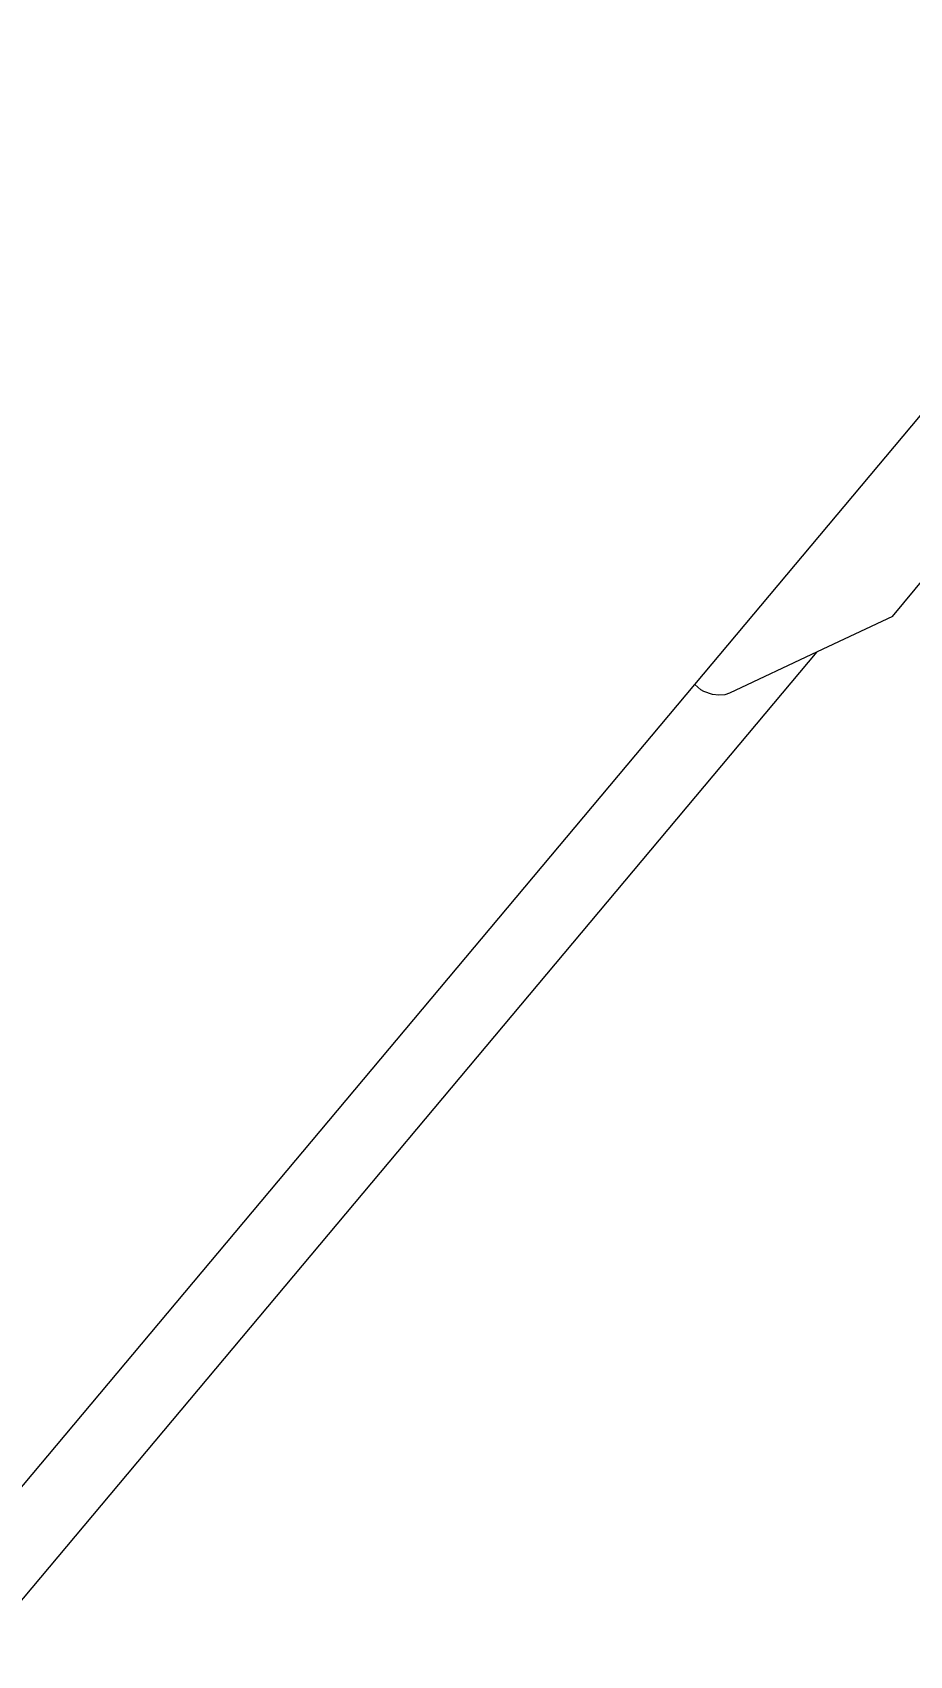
# Model space of a CAD drawing. Header units: metres. Extents: x 822482 to 822767, y 9662202 to 9662512.
# Drawn here: x 822662.1072 to 822662.169, y 9662367.8882 to 9662368.0026 of the extents above; entities that cross this region are included whole.
import ezdxf

# ---------------------------------------------------------------- set-up
doc = ezdxf.new("R2010")
doc.units = ezdxf.units.M
doc.layers.add('#ARQ_MOB', color=250, linetype='Continuous', lineweight=0)
doc.layers.add('ARQ_NE_MOBILIÁRIOS', color=251, linetype='Continuous', lineweight=0)
doc.styles.add('ROMANS', font='romans', dxfattribs={"height": 0.2})

# ---------------------------------------------------------------- blocks, each defined once
blk = doc.blocks.new('BEBEDOURO ACQUA GELATA')
at = {"layer": '#ARQ_MOB'}
for p, q in [((55930.381, -10071.754), (55930.381, -10065.754)), ((55930.381, -10071.754), (55930.381, -10065.754)), ((55930.381, -10071.754), (55930.381, -10065.754)), ((55930.381, -10071.754), (55930.381, -10065.754)), ((55930.381, -10071.754), (55930.381, -10065.754)), ((55930.381, -10071.754), (55930.381, -10065.754)), ((55930.381, -10071.754), (55930.381, -10065.754)), ((55930.381, -10071.754), (55930.381, -10065.754)), ((55931.139, -10070.491), (55931.139, -10070.115)), ((55931.139, -10070.491), (55931.139, -10070.115)), ((55931.139, -10070.491), (55931.139, -10070.115)), ((55931.139, -10070.491), (55931.139, -10070.115)), ((55931.139, -10070.491), (55931.139, -10070.115)), ((55931.139, -10070.491), (55931.139, -10070.115)), ((55931.139, -10070.491), (55931.139, -10070.115)), ((55931.139, -10070.491), (55931.139, -10070.115)), ((55931.139, -10070.491), (55930.894, -10071.023)), ((55931.139, -10070.491), (55930.894, -10071.023)), ((55931.139, -10070.491), (55930.894, -10071.023)), ((55931.139, -10070.491), (55930.894, -10071.023)), ((55931.139, -10070.491), (55930.894, -10071.023)), ((55931.139, -10070.491), (55930.894, -10071.023)), ((55931.139, -10070.491), (55930.894, -10071.023)), ((55931.139, -10070.491), (55930.894, -10071.023)), ((55930.894, -10071.023), (55930.608, -10071.642)), ((55930.894, -10071.023), (55930.608, -10071.642)), ((55930.894, -10071.023), (55930.608, -10071.642)), ((55930.894, -10071.023), (55930.608, -10071.642)), ((55930.894, -10071.023), (55930.608, -10071.642)), ((55930.894, -10071.023), (55930.608, -10071.642)), ((55930.894, -10071.023), (55930.608, -10071.642)), ((55930.894, -10071.023), (55930.608, -10071.642)), ((55930.894, -10142.976), (55930.894, -10071.023)), ((55930.894, -10142.976), (55930.894, -10071.023)), ((55930.894, -10142.976), (55930.894, -10071.023)), ((55930.894, -10142.976), (55930.894, -10071.023)), ((55930.894, -10142.976), (55930.894, -10071.023)), ((55930.894, -10142.976), (55930.894, -10071.023)), ((55930.894, -10142.976), (55930.894, -10071.023)), ((55930.894, -10142.976), (55930.894, -10071.023)), ((55930.59, -10071.673), (55930.56, -10071.703)), ((55930.59, -10071.673), (55930.56, -10071.703)), ((55930.59, -10071.673), (55930.56, -10071.703)), ((55930.59, -10071.673), (55930.56, -10071.703)), ((55930.59, -10071.673), (55930.56, -10071.703)), ((55930.59, -10071.673), (55930.56, -10071.703)), ((55930.59, -10071.673), (55930.56, -10071.703)), ((55930.59, -10071.673), (55930.56, -10071.703)), ((55930.608, -10071.642), (55930.59, -10071.673)), ((55930.608, -10071.642), (55930.59, -10071.673)), ((55930.608, -10071.642), (55930.59, -10071.673)), ((55930.608, -10071.642), (55930.59, -10071.673)), ((55930.608, -10071.642), (55930.59, -10071.673)), ((55930.608, -10071.642), (55930.59, -10071.673)), ((55930.608, -10071.642), (55930.59, -10071.673)), ((55930.608, -10071.642), (55930.59, -10071.673)), ((55930.438, -10071.754), (55930.381, -10071.754)), ((55930.381, -10143.851), (55930.381, -10071.754)), ((55930.438, -10071.754), (55930.381, -10071.754)), ((55930.381, -10143.851), (55930.381, -10071.754)), ((55930.438, -10071.754), (55930.381, -10071.754)), ((55930.381, -10143.851), (55930.381, -10071.754)), ((55930.438, -10071.754), (55930.381, -10071.754)), ((55930.381, -10143.851), (55930.381, -10071.754)), ((55930.438, -10071.754), (55930.381, -10071.754)), ((55930.381, -10143.851), (55930.381, -10071.754)), ((55930.438, -10071.754), (55930.381, -10071.754)), ((55930.381, -10143.851), (55930.381, -10071.754)), ((55930.438, -10071.754), (55930.381, -10071.754)), ((55930.381, -10143.851), (55930.381, -10071.754)), ((55930.438, -10071.754), (55930.381, -10071.754)), ((55930.381, -10143.851), (55930.381, -10071.754)), ((55930.461, -10071.751), (55930.438, -10071.754)), ((55930.461, -10071.751), (55930.438, -10071.754)), ((55930.461, -10071.751), (55930.438, -10071.754)), ((55930.461, -10071.751), (55930.438, -10071.754)), ((55930.461, -10071.751), (55930.438, -10071.754)), ((55930.461, -10071.751), (55930.438, -10071.754)), ((55930.461, -10071.751), (55930.438, -10071.754)), ((55930.461, -10071.751), (55930.438, -10071.754)), ((55930.523, -10071.728), (55930.461, -10071.751)), ((55930.523, -10071.728), (55930.461, -10071.751)), ((55930.523, -10071.728), (55930.461, -10071.751)), ((55930.523, -10071.728), (55930.461, -10071.751)), ((55930.523, -10071.728), (55930.461, -10071.751)), ((55930.523, -10071.728), (55930.461, -10071.751)), ((55930.523, -10071.728), (55930.461, -10071.751)), ((55930.523, -10071.728), (55930.461, -10071.751)), ((55930.56, -10071.703), (55930.523, -10071.728)), ((55930.56, -10071.703), (55930.523, -10071.728)), ((55930.56, -10071.703), (55930.523, -10071.728)), ((55930.56, -10071.703), (55930.523, -10071.728)), ((55930.56, -10071.703), (55930.523, -10071.728)), ((55930.56, -10071.703), (55930.523, -10071.728)), ((55930.56, -10071.703), (55930.523, -10071.728)), ((55930.56, -10071.703), (55930.523, -10071.728))]:
    blk.add_line(p, q, dxfattribs=at)
blk = doc.blocks.new('A$C8f1b9c42')
at = {"layer": 'ARQ_NE_MOBILIÁRIOS', "xscale": 0.01, "yscale": 0.01, "zscale": 0.01, "rotation": 180.000000003544}
blk.add_blockref('BEBEDOURO ACQUA GELATA', (868.74688, -297.3096), dxfattribs=at)
at = {"layer": 'ARQ_NE_MOBILIÁRIOS', "insert": (309.02547, -196.48705), "char_height": 0.120524, "attachment_point": 5, "rotation": 270, "style": 'ROMANS'}
blk.add_mtext('BEBEDOURO', dxfattribs=at)

msp = doc.modelspace()

# ---------------------------------------------------------------- block references
at = {"ltscale": 10, "rotation": 140.0090103764572}
msp.add_blockref('A$C8f1b9c42', (822772.88904, 9662018.46966), dxfattribs=at)

doc.saveas('drawing.dxf')
